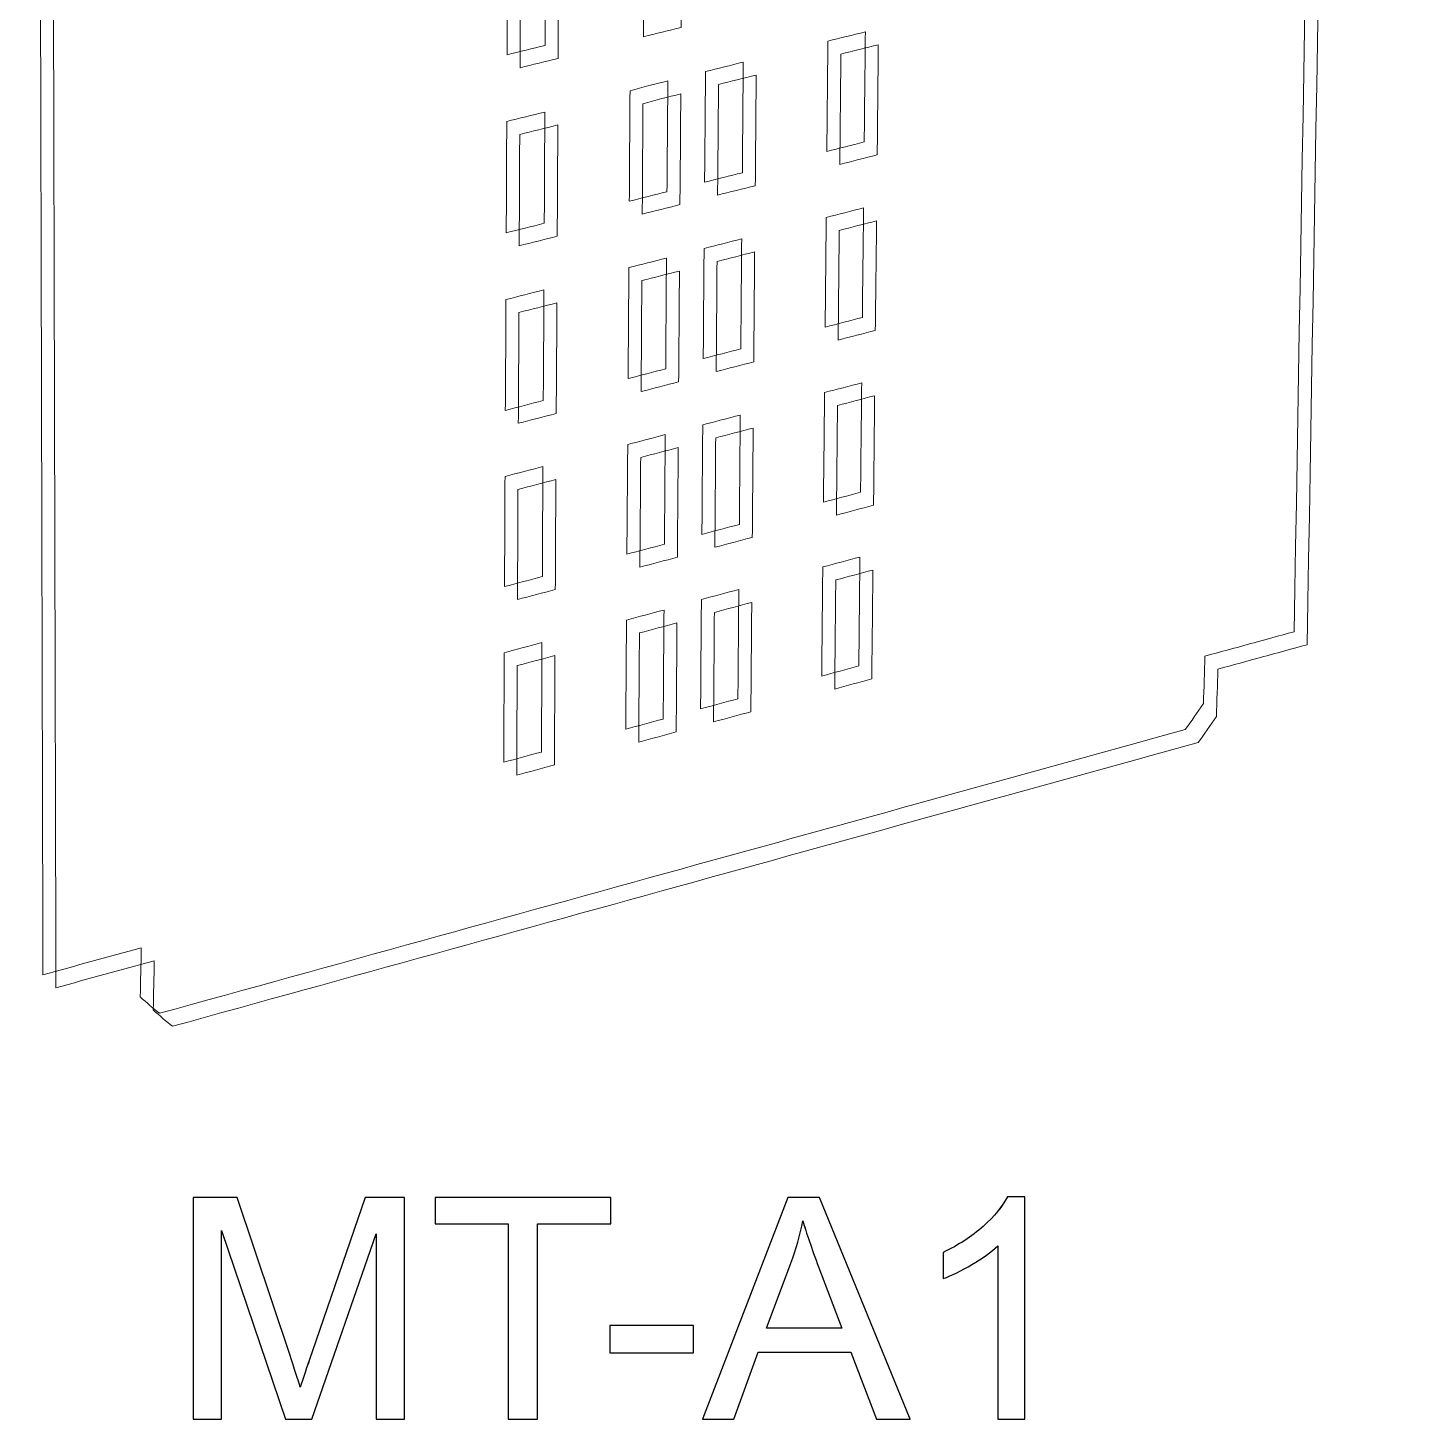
# Model space of a CAD drawing. Header units: centimetres. Extents: x -10.6 to 11.8, y -10.5 to 10.6.
# Drawn here: x -0.748 to 0.982, y -10.495 to -8.75 of the extents above; entities that cross this region are included whole.
import ezdxf

# ---------------------------------------------------------------- set-up
doc = ezdxf.new("R2010")
doc.units = ezdxf.units.CM
doc.header["$MEASUREMENT"] = 0
doc.layers.add('Livello 1', color=7, linetype='Continuous')

msp = doc.modelspace()

# ---------------------------------------------------------------- linework, layer by layer
at = {"layer": 'Livello 1', "color": 7, "lineweight": 9}
for points, knots in [([(0.83948, -9.50763), (0.85905, -8.36468), (0.87924, -7.18582), (0.89998, -5.9748), (0.89998, -5.9748), (0.92135, -4.72713), (0.9434, -3.43981), (0.96611, -2.11284), (0.96611, -2.11284), (0.87608, -2.11956), (0.78571, -2.12631), (0.695, -2.13308), (0.695, -2.13308), (0.60394, -2.13988), (0.5122, -2.14673), (0.42012, -2.15361), (0.42012, -2.15361), (0.41121, -2.97352), (0.40261, -3.77751), (0.39403, -4.56558), (0.39403, -4.56558), (0.3856, -5.33926), (0.3773, -6.10007), (0.36917, -6.84571), (0.36917, -6.84571), (0.27744, -6.8644), (0.18533, -6.8828), (0.09288, -6.90126), (0.09288, -6.90126), (-0.00021, -6.91985), (-0.09379, -6.9385), (-0.18779, -6.95764), (-0.18779, -6.95764), (-0.18465, -6.20091), (-0.18143, -5.42959), (-0.17818, -4.64521), (-0.17818, -4.64521), (-0.17487, -3.84547), (-0.17149, -3.02958), (-0.16805, -2.19757), (-0.16805, -2.19757), (-0.26357, -2.2047), (-0.35943, -2.21187), (-0.45597, -2.21908), (-0.45597, -2.21908), (-0.55285, -2.2263), (-0.65025, -2.23359), (-0.74799, -2.24091), (-0.74799, -2.24091), (-0.74467, -3.62596), (-0.74144, -4.96899), (-0.73815, -6.26838), (-0.73815, -6.26838), (-0.73497, -7.52807), (-0.73203, -8.752), (-0.72903, -9.93773), (-0.72903, -9.93773), (-0.68793, -9.92645), (-0.64683, -9.91514), (-0.60573, -9.90386), (-0.60573, -9.90386), (-0.60618, -9.92495), (-0.60663, -9.94526), (-0.60708, -9.96558), (-0.60708, -9.96558), (-0.59907, -9.97269), (-0.59091, -9.97976), (-0.58276, -9.98606), (-0.58276, -9.98606), (-0.36244, -9.92509), (-0.14463, -9.86479), (0.07082, -9.80517), (0.07082, -9.80517), (0.28362, -9.74629), (0.49453, -9.68792), (0.70278, -9.63027), (0.70278, -9.63027), (0.71043, -9.61996), (0.7181, -9.60887), (0.72576, -9.59778), (0.72576, -9.59778), (0.72637, -9.57818), (0.727, -9.5586), (0.72763, -9.53826), (0.72763, -9.53826), (0.7648, -9.52806), (0.80214, -9.51784), (0.83948, -9.50763)], [0, 0, 0, 0, 0.0454545, 0.0454545, 0.0454545, 0.0454545, 0.0909091, 0.0909091, 0.0909091, 0.0909091, 0.1363636, 0.1363636, 0.1363636, 0.1363636, 0.1818182, 0.1818182, 0.1818182, 0.1818182, 0.2272727, 0.2272727, 0.2272727, 0.2272727, 0.2727273, 0.2727273, 0.2727273, 0.2727273, 0.3181818, 0.3181818, 0.3181818, 0.3181818, 0.3636364, 0.3636364, 0.3636364, 0.3636364, 0.4090909, 0.4090909, 0.4090909, 0.4090909, 0.4545455, 0.4545455, 0.4545455, 0.4545455, 0.5, 0.5, 0.5, 0.5, 0.5454545, 0.5454545, 0.5454545, 0.5454545, 0.5909091, 0.5909091, 0.5909091, 0.5909091, 0.6363636, 0.6363636, 0.6363636, 0.6363636, 0.6818182, 0.6818182, 0.6818182, 0.6818182, 0.7272727, 0.7272727, 0.7272727, 0.7272727, 0.7727273, 0.7727273, 0.7727273, 0.7727273, 0.8181818, 0.8181818, 0.8181818, 0.8181818, 0.8636364, 0.8636364, 0.8636364, 0.8636364, 0.9090909, 0.9090909, 0.9090909, 0.9090909, 0.9545455, 0.9545455, 0.9545455, 0.9545455, 1, 1, 1, 1]), ([(0.85573, -9.52388), (0.87531, -8.38094), (0.8955, -7.20208), (0.91624, -5.99106), (0.91624, -5.99106), (0.93761, -4.74339), (0.95965, -3.45606), (0.98237, -2.1291), (0.98237, -2.1291), (0.89234, -2.13582), (0.80196, -2.14256), (0.71126, -2.14933), (0.71126, -2.14933), (0.6202, -2.15614), (0.52846, -2.16299), (0.43638, -2.16987), (0.43638, -2.16987), (0.42746, -2.98978), (0.41887, -3.79376), (0.41028, -4.58184), (0.41028, -4.58184), (0.40185, -5.35552), (0.39355, -6.11632), (0.38542, -6.86196), (0.38542, -6.86196), (0.2937, -6.88065), (0.20158, -6.89906), (0.10914, -6.91752), (0.10914, -6.91752), (0.01605, -6.93611), (-0.07754, -6.95475), (-0.17153, -6.97389), (-0.17153, -6.97389), (-0.16839, -6.21717), (-0.16518, -5.44584), (-0.16193, -4.66146), (-0.16193, -4.66146), (-0.15861, -3.86172), (-0.15524, -3.04584), (-0.1518, -2.21383), (-0.1518, -2.21383), (-0.24731, -2.22095), (-0.34318, -2.22812), (-0.43971, -2.23533), (-0.43971, -2.23533), (-0.5366, -2.24256), (-0.634, -2.24985), (-0.73174, -2.25716), (-0.73174, -2.25716), (-0.72842, -3.64221), (-0.72518, -4.98524), (-0.7219, -6.28463), (-0.7219, -6.28463), (-0.71871, -7.54433), (-0.71578, -8.76825), (-0.71277, -9.95399), (-0.71277, -9.95399), (-0.67167, -9.94271), (-0.63058, -9.9314), (-0.58948, -9.92012), (-0.58948, -9.92012), (-0.58992, -9.94121), (-0.59037, -9.96152), (-0.59082, -9.98184), (-0.59082, -9.98184), (-0.58282, -9.98895), (-0.57466, -9.99602), (-0.5665, -10.00231), (-0.5665, -10.00231), (-0.34619, -9.94134), (-0.12838, -9.88104), (0.08708, -9.82143), (0.08708, -9.82143), (0.29987, -9.76254), (0.51078, -9.70418), (0.71903, -9.64652), (0.71903, -9.64652), (0.72669, -9.63622), (0.73435, -9.62513), (0.74202, -9.61403), (0.74202, -9.61403), (0.74263, -9.59444), (0.74326, -9.57485), (0.74388, -9.55451), (0.74388, -9.55451), (0.78106, -9.54432), (0.8184, -9.53409), (0.85573, -9.52388)], [0, 0, 0, 0, 0.0454545, 0.0454545, 0.0454545, 0.0454545, 0.0909091, 0.0909091, 0.0909091, 0.0909091, 0.1363636, 0.1363636, 0.1363636, 0.1363636, 0.1818182, 0.1818182, 0.1818182, 0.1818182, 0.2272727, 0.2272727, 0.2272727, 0.2272727, 0.2727273, 0.2727273, 0.2727273, 0.2727273, 0.3181818, 0.3181818, 0.3181818, 0.3181818, 0.3636364, 0.3636364, 0.3636364, 0.3636364, 0.4090909, 0.4090909, 0.4090909, 0.4090909, 0.4545455, 0.4545455, 0.4545455, 0.4545455, 0.5, 0.5, 0.5, 0.5, 0.5454545, 0.5454545, 0.5454545, 0.5454545, 0.5909091, 0.5909091, 0.5909091, 0.5909091, 0.6363636, 0.6363636, 0.6363636, 0.6363636, 0.6818182, 0.6818182, 0.6818182, 0.6818182, 0.7272727, 0.7272727, 0.7272727, 0.7272727, 0.7727273, 0.7727273, 0.7727273, 0.7727273, 0.8181818, 0.8181818, 0.8181818, 0.8181818, 0.8636364, 0.8636364, 0.8636364, 0.8636364, 0.9090909, 0.9090909, 0.9090909, 0.9090909, 0.9545455, 0.9545455, 0.9545455, 0.9545455, 1, 1, 1, 1]), ([(0.02473, -8.62179), (0.04048, -8.61797), (0.05622, -8.61415), (0.07213, -8.6103), (0.07213, -8.6103), (0.0718, -8.65687), (0.07148, -8.70344), (0.07115, -8.75001), (0.07115, -8.75001), (0.05527, -8.75392), (0.03939, -8.75779), (0.02367, -8.76168), (0.02367, -8.76168), (0.02397, -8.71505), (0.02427, -8.66842), (0.02473, -8.62179)], [0, 0, 0, 0, 0.25, 0.25, 0.25, 0.25, 0.5, 0.5, 0.5, 0.5, 0.75, 0.75, 0.75, 0.75, 1, 1, 1, 1]), ([(-0.14661, -8.6438), (-0.1307, -8.63918), (-0.11479, -8.63534), (-0.09873, -8.63145), (-0.09873, -8.63145), (-0.09897, -8.67897), (-0.09921, -8.72572), (-0.09944, -8.77247), (-0.09944, -8.77247), (-0.11549, -8.77641), (-0.13136, -8.78031), (-0.14724, -8.78423), (-0.14724, -8.78423), (-0.14703, -8.73742), (-0.14682, -8.69061), (-0.14661, -8.6438)], [0, 0, 0, 0, 0.25, 0.25, 0.25, 0.25, 0.5, 0.5, 0.5, 0.5, 0.75, 0.75, 0.75, 0.75, 1, 1, 1, 1]), ([(-0.13035, -8.66006), (-0.11445, -8.65544), (-0.09854, -8.65159), (-0.08247, -8.64771), (-0.08247, -8.64771), (-0.08271, -8.69522), (-0.08295, -8.74197), (-0.08319, -8.78872), (-0.08319, -8.78872), (-0.09923, -8.79267), (-0.11511, -8.79657), (-0.13099, -8.80048), (-0.13099, -8.80048), (-0.13078, -8.75367), (-0.13056, -8.70687), (-0.13035, -8.66006)], [0, 0, 0, 0, 0.25, 0.25, 0.25, 0.25, 0.5, 0.5, 0.5, 0.5, 0.75, 0.75, 0.75, 0.75, 1, 1, 1, 1]), ([(0.25497, -8.76714), (0.27051, -8.76328), (0.28622, -8.75939), (0.30192, -8.75549), (0.30192, -8.75549), (0.30145, -8.80101), (0.30099, -8.84729), (0.30053, -8.89357), (0.30053, -8.89357), (0.28485, -8.89752), (0.26917, -8.90147), (0.25365, -8.90538), (0.25365, -8.90538), (0.25409, -8.85905), (0.25453, -8.81271), (0.25497, -8.76714)], [0, 0, 0, 0, 0.25, 0.25, 0.25, 0.25, 0.5, 0.5, 0.5, 0.5, 0.75, 0.75, 0.75, 0.75, 1, 1, 1, 1]), ([(0.27123, -8.7834), (0.28677, -8.77953), (0.30248, -8.77564), (0.31818, -8.77175), (0.31818, -8.77175), (0.31771, -8.81727), (0.31725, -8.86355), (0.31678, -8.90983), (0.31678, -8.90983), (0.3011, -8.91377), (0.28543, -8.91772), (0.26991, -8.92164), (0.26991, -8.92164), (0.27034, -8.87531), (0.27079, -8.82897), (0.27123, -8.7834)], [0, 0, 0, 0, 0.25, 0.25, 0.25, 0.25, 0.5, 0.5, 0.5, 0.5, 0.75, 0.75, 0.75, 0.75, 1, 1, 1, 1]), ([(0.10158, -8.80524), (0.11728, -8.80135), (0.13298, -8.79742), (0.14885, -8.7935), (0.14885, -8.7935), (0.14847, -8.83996), (0.14809, -8.88566), (0.14771, -8.93212), (0.14771, -8.93212), (0.13188, -8.93609), (0.11604, -8.94008), (0.10036, -8.94402), (0.10036, -8.94402), (0.10088, -8.89827), (0.10122, -8.85176), (0.10158, -8.80524)], [0, 0, 0, 0, 0.25, 0.25, 0.25, 0.25, 0.5, 0.5, 0.5, 0.5, 0.75, 0.75, 0.75, 0.75, 1, 1, 1, 1]), ([(0.00688, -8.82949), (0.02258, -8.82482), (0.03845, -8.82091), (0.05431, -8.81697), (0.05431, -8.81697), (0.05398, -8.86354), (0.05366, -8.91011), (0.05317, -8.95592), (0.05317, -8.95592), (0.03734, -8.95991), (0.02166, -8.96388), (0.00599, -8.96784), (0.00599, -8.96784), (0.00628, -8.92198), (0.00658, -8.87535), (0.00688, -8.82949)], [0, 0, 0, 0, 0.25, 0.25, 0.25, 0.25, 0.5, 0.5, 0.5, 0.5, 0.75, 0.75, 0.75, 0.75, 1, 1, 1, 1]), ([(0.11784, -8.82149), (0.13354, -8.81761), (0.14924, -8.81368), (0.16511, -8.80976), (0.16511, -8.80976), (0.16472, -8.85622), (0.16435, -8.90191), (0.16397, -8.94837), (0.16397, -8.94837), (0.14813, -8.95235), (0.1323, -8.95633), (0.11662, -8.96028), (0.11662, -8.96028), (0.11713, -8.91452), (0.11748, -8.86801), (0.11784, -8.82149)], [0, 0, 0, 0, 0.25, 0.25, 0.25, 0.25, 0.5, 0.5, 0.5, 0.5, 0.75, 0.75, 0.75, 0.75, 1, 1, 1, 1]), ([(0.02313, -8.84575), (0.03884, -8.84107), (0.0547, -8.83717), (0.07056, -8.83322), (0.07056, -8.83322), (0.07024, -8.87979), (0.06991, -8.92636), (0.06943, -8.97217), (0.06943, -8.97217), (0.0536, -8.97617), (0.03792, -8.98013), (0.02224, -8.9841), (0.02224, -8.9841), (0.02254, -8.93824), (0.02284, -8.89161), (0.02313, -8.84575)], [0, 0, 0, 0, 0.25, 0.25, 0.25, 0.25, 0.5, 0.5, 0.5, 0.5, 0.75, 0.75, 0.75, 0.75, 1, 1, 1, 1]), ([(-0.14762, -8.86786), (-0.13176, -8.86392), (-0.1159, -8.85998), (-0.09988, -8.856), (-0.09988, -8.856), (-0.10011, -8.90199), (-0.10035, -8.94874), (-0.10059, -8.9955), (-0.10059, -8.9955), (-0.11659, -8.99952), (-0.13242, -9.00352), (-0.14826, -9.00751), (-0.14826, -9.00751), (-0.14805, -8.96071), (-0.14783, -8.91467), (-0.14762, -8.86786)], [0, 0, 0, 0, 0.25, 0.25, 0.25, 0.25, 0.5, 0.5, 0.5, 0.5, 0.75, 0.75, 0.75, 0.75, 1, 1, 1, 1]), ([(-0.13136, -8.88412), (-0.1155, -8.88018), (-0.09964, -8.87623), (-0.08362, -8.87226), (-0.08362, -8.87226), (-0.08385, -8.91824), (-0.08409, -8.96499), (-0.08433, -9.01175), (-0.08433, -9.01175), (-0.10033, -9.01577), (-0.11616, -9.01978), (-0.132, -9.02377), (-0.132, -9.02377), (-0.13179, -8.97696), (-0.13157, -8.93093), (-0.13136, -8.88412)], [0, 0, 0, 0, 0.25, 0.25, 0.25, 0.25, 0.5, 0.5, 0.5, 0.5, 0.75, 0.75, 0.75, 0.75, 1, 1, 1, 1]), ([(0.25287, -8.98817), (0.26837, -8.98422), (0.28403, -8.98024), (0.29969, -8.97626), (0.29969, -8.97626), (0.29923, -9.02178), (0.29861, -9.06806), (0.29815, -9.11358), (0.29815, -9.11358), (0.28267, -9.11762), (0.26703, -9.12165), (0.25156, -9.12566), (0.25156, -9.12566), (0.25199, -9.08008), (0.25243, -9.03375), (0.25287, -8.98817)], [0, 0, 0, 0, 0.25, 0.25, 0.25, 0.25, 0.5, 0.5, 0.5, 0.5, 0.75, 0.75, 0.75, 0.75, 1, 1, 1, 1]), ([(0.26912, -9.00443), (0.28463, -9.00048), (0.30029, -8.9965), (0.31595, -8.99252), (0.31595, -8.99252), (0.31549, -9.03804), (0.31487, -9.08432), (0.3144, -9.12984), (0.3144, -9.12984), (0.29893, -9.13388), (0.28329, -9.13791), (0.26781, -9.14192), (0.26781, -9.14192), (0.26825, -9.09634), (0.26869, -9.05001), (0.26912, -9.00443)], [0, 0, 0, 0, 0.25, 0.25, 0.25, 0.25, 0.5, 0.5, 0.5, 0.5, 0.75, 0.75, 0.75, 0.75, 1, 1, 1, 1]), ([(0.09973, -9.02714), (0.11539, -9.02316), (0.13122, -9.01914), (0.14688, -9.01513), (0.14688, -9.01513), (0.1465, -9.06083), (0.14612, -9.10729), (0.14575, -9.15298), (0.14575, -9.15298), (0.13011, -9.15705), (0.11431, -9.16112), (0.09869, -9.16515), (0.09869, -9.16515), (0.09903, -9.1194), (0.09938, -9.07365), (0.09973, -9.02714)], [0, 0, 0, 0, 0.25, 0.25, 0.25, 0.25, 0.5, 0.5, 0.5, 0.5, 0.75, 0.75, 0.75, 0.75, 1, 1, 1, 1]), ([(0.11599, -9.04339), (0.13165, -9.03941), (0.14747, -9.0354), (0.16313, -9.03139), (0.16313, -9.03139), (0.16276, -9.07708), (0.16238, -9.12354), (0.162, -9.16924), (0.162, -9.16924), (0.14637, -9.1733), (0.13057, -9.17738), (0.11494, -9.18141), (0.11494, -9.18141), (0.11529, -9.13566), (0.11564, -9.0899), (0.11599, -9.04339)], [0, 0, 0, 0, 0.25, 0.25, 0.25, 0.25, 0.5, 0.5, 0.5, 0.5, 0.75, 0.75, 0.75, 0.75, 1, 1, 1, 1]), ([(0.00545, -9.05115), (0.02111, -9.04715), (0.03677, -9.04316), (0.05259, -9.03913), (0.05259, -9.03913), (0.05227, -9.0857), (0.05194, -9.13151), (0.05162, -9.17808), (0.05162, -9.17808), (0.03583, -9.18216), (0.02019, -9.18621), (0.00455, -9.19027), (0.00455, -9.19027), (0.00485, -9.14364), (0.00516, -9.09778), (0.00545, -9.05115)], [0, 0, 0, 0, 0.25, 0.25, 0.25, 0.25, 0.5, 0.5, 0.5, 0.5, 0.75, 0.75, 0.75, 0.75, 1, 1, 1, 1]), ([(0.02171, -9.06741), (0.03737, -9.06341), (0.05302, -9.05941), (0.06885, -9.05538), (0.06885, -9.05538), (0.06852, -9.10195), (0.0682, -9.14776), (0.06788, -9.19433), (0.06788, -9.19433), (0.05208, -9.19842), (0.03645, -9.20246), (0.02081, -9.20652), (0.02081, -9.20652), (0.02111, -9.1599), (0.02141, -9.11404), (0.02171, -9.06741)], [0, 0, 0, 0, 0.25, 0.25, 0.25, 0.25, 0.5, 0.5, 0.5, 0.5, 0.75, 0.75, 0.75, 0.75, 1, 1, 1, 1]), ([(-0.14863, -9.09115), (-0.13282, -9.08712), (-0.11699, -9.08309), (-0.10101, -9.07903), (-0.10101, -9.07903), (-0.10125, -9.12502), (-0.10149, -9.17177), (-0.10188, -9.21775), (-0.10188, -9.21775), (-0.11768, -9.22187), (-0.13347, -9.22595), (-0.14942, -9.23004), (-0.14942, -9.23004), (-0.14905, -9.184), (-0.14884, -9.13719), (-0.14863, -9.09115)], [0, 0, 0, 0, 0.25, 0.25, 0.25, 0.25, 0.5, 0.5, 0.5, 0.5, 0.75, 0.75, 0.75, 0.75, 1, 1, 1, 1]), ([(-0.13238, -9.10741), (-0.11656, -9.10338), (-0.10074, -9.09935), (-0.08476, -9.09529), (-0.08476, -9.09529), (-0.085, -9.14127), (-0.08524, -9.18802), (-0.08563, -9.23401), (-0.08563, -9.23401), (-0.10142, -9.23812), (-0.11721, -9.24221), (-0.13317, -9.2463), (-0.13317, -9.2463), (-0.1328, -9.20026), (-0.13259, -9.15345), (-0.13238, -9.10741)], [0, 0, 0, 0, 0.25, 0.25, 0.25, 0.25, 0.5, 0.5, 0.5, 0.5, 0.75, 0.75, 0.75, 0.75, 1, 1, 1, 1]), ([(0.25077, -9.20769), (0.26623, -9.20365), (0.28169, -9.19959), (0.29731, -9.19552), (0.29731, -9.19552), (0.29685, -9.24104), (0.29639, -9.28732), (0.29593, -9.33284), (0.29593, -9.33284), (0.28034, -9.33696), (0.26475, -9.34108), (0.24931, -9.34517), (0.24931, -9.34517), (0.2499, -9.2996), (0.25033, -9.25402), (0.25077, -9.20769)], [0, 0, 0, 0, 0.25, 0.25, 0.25, 0.25, 0.5, 0.5, 0.5, 0.5, 0.75, 0.75, 0.75, 0.75, 1, 1, 1, 1]), ([(0.26703, -9.22395), (0.28249, -9.21991), (0.29795, -9.21584), (0.31357, -9.21178), (0.31357, -9.21178), (0.31311, -9.2573), (0.31264, -9.30358), (0.31218, -9.3491), (0.31218, -9.3491), (0.2966, -9.35321), (0.281, -9.35734), (0.26556, -9.36143), (0.26556, -9.36143), (0.26615, -9.31586), (0.26659, -9.27028), (0.26703, -9.22395)], [0, 0, 0, 0, 0.25, 0.25, 0.25, 0.25, 0.5, 0.5, 0.5, 0.5, 0.75, 0.75, 0.75, 0.75, 1, 1, 1, 1]), ([(0.09806, -9.24827), (0.11367, -9.2442), (0.12945, -9.2401), (0.14507, -9.236), (0.14507, -9.236), (0.14469, -9.2817), (0.14431, -9.32739), (0.14394, -9.37309), (0.14394, -9.37309), (0.12819, -9.37725), (0.1126, -9.3814), (0.09701, -9.38552), (0.09701, -9.38552), (0.09735, -9.33977), (0.0977, -9.29402), (0.09806, -9.24827)], [0, 0, 0, 0, 0.25, 0.25, 0.25, 0.25, 0.5, 0.5, 0.5, 0.5, 0.75, 0.75, 0.75, 0.75, 1, 1, 1, 1]), ([(0.00403, -9.27281), (0.01964, -9.26873), (0.03526, -9.26464), (0.05104, -9.26053), (0.05104, -9.26053), (0.05072, -9.30633), (0.05039, -9.35214), (0.05007, -9.39794), (0.05007, -9.39794), (0.03432, -9.40212), (0.01873, -9.40626), (0.00298, -9.4104), (0.00298, -9.4104), (0.00327, -9.36454), (0.00373, -9.31868), (0.00403, -9.27281)], [0, 0, 0, 0, 0.25, 0.25, 0.25, 0.25, 0.5, 0.5, 0.5, 0.5, 0.75, 0.75, 0.75, 0.75, 1, 1, 1, 1]), ([(0.11431, -9.26453), (0.12993, -9.26046), (0.14571, -9.25636), (0.16132, -9.25225), (0.16132, -9.25225), (0.16095, -9.29795), (0.16057, -9.34365), (0.16019, -9.38934), (0.16019, -9.38934), (0.14445, -9.3935), (0.12886, -9.39766), (0.11326, -9.40178), (0.11326, -9.40178), (0.11361, -9.35603), (0.11396, -9.31028), (0.11431, -9.26453)], [0, 0, 0, 0, 0.25, 0.25, 0.25, 0.25, 0.5, 0.5, 0.5, 0.5, 0.75, 0.75, 0.75, 0.75, 1, 1, 1, 1]), ([(0.02028, -9.28907), (0.0359, -9.28498), (0.05152, -9.2809), (0.06729, -9.27678), (0.06729, -9.27678), (0.06698, -9.32259), (0.06665, -9.3684), (0.06632, -9.4142), (0.06632, -9.4142), (0.05058, -9.41837), (0.03499, -9.42251), (0.01923, -9.42666), (0.01923, -9.42666), (0.01953, -9.3808), (0.01999, -9.33494), (0.02028, -9.28907)], [0, 0, 0, 0, 0.25, 0.25, 0.25, 0.25, 0.5, 0.5, 0.5, 0.5, 0.75, 0.75, 0.75, 0.75, 1, 1, 1, 1]), ([(-0.1498, -9.31291), (-0.13387, -9.30879), (-0.11808, -9.30467), (-0.10231, -9.30052), (-0.10231, -9.30052), (-0.10255, -9.3465), (-0.10278, -9.39249), (-0.10302, -9.43848), (-0.10302, -9.43848), (-0.11892, -9.44268), (-0.13468, -9.44686), (-0.15043, -9.45103), (-0.15043, -9.45103), (-0.15022, -9.40499), (-0.15001, -9.35895), (-0.1498, -9.31291)], [0, 0, 0, 0, 0.25, 0.25, 0.25, 0.25, 0.5, 0.5, 0.5, 0.5, 0.75, 0.75, 0.75, 0.75, 1, 1, 1, 1]), ([(-0.13354, -9.32916), (-0.11761, -9.32505), (-0.10183, -9.32093), (-0.08605, -9.31678), (-0.08605, -9.31678), (-0.08629, -9.36276), (-0.08652, -9.40874), (-0.08676, -9.45473), (-0.08676, -9.45473), (-0.10267, -9.45894), (-0.11842, -9.46311), (-0.13417, -9.46729), (-0.13417, -9.46729), (-0.13396, -9.42125), (-0.13375, -9.3752), (-0.13354, -9.32916)], [0, 0, 0, 0, 0.25, 0.25, 0.25, 0.25, 0.5, 0.5, 0.5, 0.5, 0.75, 0.75, 0.75, 0.75, 1, 1, 1, 1]), ([(0.24853, -9.42644), (0.26395, -9.42233), (0.27953, -9.41817), (0.2951, -9.41402), (0.2951, -9.41402), (0.29464, -9.45954), (0.29418, -9.50505), (0.29373, -9.55057), (0.29373, -9.55057), (0.27818, -9.55478), (0.26263, -9.559), (0.24724, -9.56317), (0.24724, -9.56317), (0.24766, -9.51759), (0.2481, -9.47202), (0.24853, -9.42644)], [0, 0, 0, 0, 0.25, 0.25, 0.25, 0.25, 0.5, 0.5, 0.5, 0.5, 0.75, 0.75, 0.75, 0.75, 1, 1, 1, 1]), ([(0.26479, -9.4427), (0.28021, -9.43858), (0.29578, -9.43442), (0.31136, -9.43028), (0.31136, -9.43028), (0.3109, -9.4758), (0.31044, -9.52131), (0.30998, -9.56683), (0.30998, -9.56683), (0.29443, -9.57104), (0.27888, -9.57525), (0.26349, -9.57943), (0.26349, -9.57943), (0.26392, -9.53385), (0.26435, -9.48828), (0.26479, -9.4427)], [0, 0, 0, 0, 0.25, 0.25, 0.25, 0.25, 0.5, 0.5, 0.5, 0.5, 0.75, 0.75, 0.75, 0.75, 1, 1, 1, 1]), ([(0.09638, -9.46712), (0.11196, -9.46296), (0.12753, -9.45877), (0.14327, -9.45458), (0.14327, -9.45458), (0.1429, -9.50028), (0.14252, -9.54598), (0.14215, -9.59167), (0.14215, -9.59167), (0.12644, -9.59591), (0.11073, -9.60016), (0.09534, -9.60437), (0.09534, -9.60437), (0.09569, -9.55862), (0.09604, -9.51287), (0.09638, -9.46712)], [0, 0, 0, 0, 0.25, 0.25, 0.25, 0.25, 0.5, 0.5, 0.5, 0.5, 0.75, 0.75, 0.75, 0.75, 1, 1, 1, 1]), ([(0.11264, -9.48337), (0.12821, -9.47922), (0.14379, -9.47503), (0.15953, -9.47084), (0.15953, -9.47084), (0.15915, -9.51653), (0.15878, -9.56223), (0.15841, -9.60793), (0.15841, -9.60793), (0.1427, -9.61217), (0.12699, -9.61642), (0.1116, -9.62063), (0.1116, -9.62063), (0.11195, -9.57488), (0.11229, -9.52912), (0.11264, -9.48337)], [0, 0, 0, 0, 0.25, 0.25, 0.25, 0.25, 0.5, 0.5, 0.5, 0.5, 0.75, 0.75, 0.75, 0.75, 1, 1, 1, 1]), ([(0.00245, -9.49295), (0.01803, -9.48877), (0.03376, -9.4846), (0.0495, -9.48039), (0.0495, -9.48039), (0.04917, -9.52544), (0.04885, -9.57125), (0.04853, -9.61705), (0.04853, -9.61705), (0.03267, -9.62131), (0.01712, -9.62554), (0.00157, -9.62977), (0.00157, -9.62977), (0.00186, -9.58391), (0.00215, -9.53805), (0.00245, -9.49295)], [0, 0, 0, 0, 0.25, 0.25, 0.25, 0.25, 0.5, 0.5, 0.5, 0.5, 0.75, 0.75, 0.75, 0.75, 1, 1, 1, 1]), ([(0.01871, -9.5092), (0.03428, -9.50503), (0.05001, -9.50086), (0.06575, -9.49665), (0.06575, -9.49665), (0.06543, -9.54169), (0.06511, -9.5875), (0.06479, -9.6333), (0.06479, -9.6333), (0.04892, -9.63757), (0.03337, -9.64179), (0.01782, -9.64602), (0.01782, -9.64602), (0.01811, -9.60016), (0.01841, -9.5543), (0.01871, -9.5092)], [0, 0, 0, 0, 0.25, 0.25, 0.25, 0.25, 0.5, 0.5, 0.5, 0.5, 0.75, 0.75, 0.75, 0.75, 1, 1, 1, 1]), ([(-0.1508, -9.5339), (-0.13507, -9.52969), (-0.11934, -9.52549), (-0.10344, -9.52125), (-0.10344, -9.52125), (-0.10368, -9.56646), (-0.10391, -9.61245), (-0.10415, -9.65843), (-0.10415, -9.65843), (-0.12001, -9.66273), (-0.13572, -9.66699), (-0.15143, -9.67125), (-0.15143, -9.67125), (-0.15122, -9.62521), (-0.15101, -9.57917), (-0.1508, -9.5339)], [0, 0, 0, 0, 0.25, 0.25, 0.25, 0.25, 0.5, 0.5, 0.5, 0.5, 0.75, 0.75, 0.75, 0.75, 1, 1, 1, 1]), ([(-0.13455, -9.55016), (-0.11881, -9.54595), (-0.10308, -9.54174), (-0.08718, -9.5375), (-0.08718, -9.5375), (-0.08742, -9.58272), (-0.08765, -9.6287), (-0.08789, -9.67469), (-0.08789, -9.67469), (-0.10375, -9.67898), (-0.11946, -9.68325), (-0.13517, -9.68751), (-0.13517, -9.68751), (-0.13496, -9.64147), (-0.13475, -9.59542), (-0.13455, -9.55016)], [0, 0, 0, 0, 0.25, 0.25, 0.25, 0.25, 0.5, 0.5, 0.5, 0.5, 0.75, 0.75, 0.75, 0.75, 1, 1, 1, 1])]:
    msp.add_open_spline(points, degree=3, knots=knots, dxfattribs=at)
at = {"layer": 'Livello 1', "color": 250, "lineweight": 9}
for points, knots in [([(-0.5408, -10.4949), (-0.5408, -10.4949), (-0.5408, -10.21711), (-0.5408, -10.21711), (-0.5408, -10.21711), (-0.5408, -10.21711), (-0.48544, -10.21711), (-0.48544, -10.21711), (-0.48544, -10.21711), (-0.48544, -10.21711), (-0.41972, -10.4138), (-0.41972, -10.4138), (-0.41972, -10.4138), (-0.41364, -10.4321), (-0.40918, -10.44581), (-0.40647, -10.45493), (-0.40647, -10.45493), (-0.4033, -10.44484), (-0.39838, -10.42996), (-0.39165, -10.41037), (-0.39165, -10.41037), (-0.39165, -10.41037), (-0.32517, -10.21711), (-0.32517, -10.21711), (-0.32517, -10.21711), (-0.32517, -10.21711), (-0.27569, -10.21711), (-0.27569, -10.21711), (-0.27569, -10.21711), (-0.27569, -10.21711), (-0.27569, -10.4949), (-0.27569, -10.4949), (-0.27569, -10.4949), (-0.27569, -10.4949), (-0.31113, -10.4949), (-0.31113, -10.4949), (-0.31113, -10.4949), (-0.31113, -10.4949), (-0.31113, -10.26239), (-0.31113, -10.26239), (-0.31113, -10.26239), (-0.31113, -10.26239), (-0.39185, -10.4949), (-0.39185, -10.4949), (-0.39185, -10.4949), (-0.39185, -10.4949), (-0.42503, -10.4949), (-0.42503, -10.4949), (-0.42503, -10.4949), (-0.42503, -10.4949), (-0.50536, -10.25844), (-0.50536, -10.25844), (-0.50536, -10.25844), (-0.50536, -10.25844), (-0.50536, -10.4949), (-0.50536, -10.4949), (-0.50536, -10.4949), (-0.50536, -10.4949), (-0.5408, -10.4949), (-0.5408, -10.4949)], [0, 0, 0, 0, 0.0666667, 0.0666667, 0.0666667, 0.0666667, 0.1333333, 0.1333333, 0.1333333, 0.1333333, 0.2, 0.2, 0.2, 0.2, 0.2666667, 0.2666667, 0.2666667, 0.2666667, 0.3333333, 0.3333333, 0.3333333, 0.3333333, 0.4, 0.4, 0.4, 0.4, 0.4666667, 0.4666667, 0.4666667, 0.4666667, 0.5333333, 0.5333333, 0.5333333, 0.5333333, 0.6, 0.6, 0.6, 0.6, 0.6666667, 0.6666667, 0.6666667, 0.6666667, 0.7333333, 0.7333333, 0.7333333, 0.7333333, 0.8, 0.8, 0.8, 0.8, 0.8666667, 0.8666667, 0.8666667, 0.8666667, 0.9333333, 0.9333333, 0.9333333, 0.9333333, 1, 1, 1, 1]), ([(-0.54079, -10.4949), (-0.54079, -10.4949), (-0.54079, -10.21711), (-0.54079, -10.21711), (-0.54079, -10.21711), (-0.54079, -10.21711), (-0.48543, -10.21711), (-0.48543, -10.21711), (-0.48543, -10.21711), (-0.48543, -10.21711), (-0.41971, -10.4138), (-0.41971, -10.4138), (-0.41971, -10.4138), (-0.41363, -10.4321), (-0.40917, -10.44581), (-0.40646, -10.45493), (-0.40646, -10.45493), (-0.40329, -10.44484), (-0.39837, -10.42996), (-0.39164, -10.41037), (-0.39164, -10.41037), (-0.39164, -10.41037), (-0.32516, -10.21711), (-0.32516, -10.21711), (-0.32516, -10.21711), (-0.32516, -10.21711), (-0.27568, -10.21711), (-0.27568, -10.21711), (-0.27568, -10.21711), (-0.27568, -10.21711), (-0.27568, -10.4949), (-0.27568, -10.4949), (-0.27568, -10.4949), (-0.27568, -10.4949), (-0.31112, -10.4949), (-0.31112, -10.4949), (-0.31112, -10.4949), (-0.31112, -10.4949), (-0.31112, -10.26239), (-0.31112, -10.26239), (-0.31112, -10.26239), (-0.31112, -10.26239), (-0.39184, -10.4949), (-0.39184, -10.4949), (-0.39184, -10.4949), (-0.39184, -10.4949), (-0.42502, -10.4949), (-0.42502, -10.4949), (-0.42502, -10.4949), (-0.42502, -10.4949), (-0.50535, -10.25844), (-0.50535, -10.25844), (-0.50535, -10.25844), (-0.50535, -10.25844), (-0.50535, -10.4949), (-0.50535, -10.4949), (-0.50535, -10.4949), (-0.50535, -10.4949), (-0.54079, -10.4949), (-0.54079, -10.4949)], [0, 0, 0, 0, 0.0666667, 0.0666667, 0.0666667, 0.0666667, 0.1333333, 0.1333333, 0.1333333, 0.1333333, 0.2, 0.2, 0.2, 0.2, 0.2666667, 0.2666667, 0.2666667, 0.2666667, 0.3333333, 0.3333333, 0.3333333, 0.3333333, 0.4, 0.4, 0.4, 0.4, 0.4666667, 0.4666667, 0.4666667, 0.4666667, 0.5333333, 0.5333333, 0.5333333, 0.5333333, 0.6, 0.6, 0.6, 0.6, 0.6666667, 0.6666667, 0.6666667, 0.6666667, 0.7333333, 0.7333333, 0.7333333, 0.7333333, 0.8, 0.8, 0.8, 0.8, 0.8666667, 0.8666667, 0.8666667, 0.8666667, 0.9333333, 0.9333333, 0.9333333, 0.9333333, 1, 1, 1, 1]), ([(-0.14569, -10.4949), (-0.14569, -10.4949), (-0.14569, -10.2499), (-0.14569, -10.2499), (-0.14569, -10.2499), (-0.14569, -10.2499), (-0.23721, -10.2499), (-0.23721, -10.2499), (-0.23721, -10.2499), (-0.23721, -10.2499), (-0.23721, -10.21711), (-0.23721, -10.21711), (-0.23721, -10.21711), (-0.23721, -10.21711), (-0.01705, -10.21711), (-0.01705, -10.21711), (-0.01705, -10.21711), (-0.01705, -10.21711), (-0.01705, -10.2499), (-0.01705, -10.2499), (-0.01705, -10.2499), (-0.01705, -10.2499), (-0.10896, -10.2499), (-0.10896, -10.2499), (-0.10896, -10.2499), (-0.10896, -10.2499), (-0.10896, -10.4949), (-0.10896, -10.4949), (-0.10896, -10.4949), (-0.10896, -10.4949), (-0.14569, -10.4949), (-0.14569, -10.4949)], [0, 0, 0, 0, 0.125, 0.125, 0.125, 0.125, 0.25, 0.25, 0.25, 0.25, 0.375, 0.375, 0.375, 0.375, 0.5, 0.5, 0.5, 0.5, 0.625, 0.625, 0.625, 0.625, 0.75, 0.75, 0.75, 0.75, 0.875, 0.875, 0.875, 0.875, 1, 1, 1, 1]), ([(-0.14568, -10.4949), (-0.14568, -10.4949), (-0.14568, -10.2499), (-0.14568, -10.2499), (-0.14568, -10.2499), (-0.14568, -10.2499), (-0.2372, -10.2499), (-0.2372, -10.2499), (-0.2372, -10.2499), (-0.2372, -10.2499), (-0.2372, -10.21711), (-0.2372, -10.21711), (-0.2372, -10.21711), (-0.2372, -10.21711), (-0.01704, -10.21711), (-0.01704, -10.21711), (-0.01704, -10.21711), (-0.01704, -10.21711), (-0.01704, -10.2499), (-0.01704, -10.2499), (-0.01704, -10.2499), (-0.01704, -10.2499), (-0.10895, -10.2499), (-0.10895, -10.2499), (-0.10895, -10.2499), (-0.10895, -10.2499), (-0.10895, -10.4949), (-0.10895, -10.4949), (-0.10895, -10.4949), (-0.10895, -10.4949), (-0.14568, -10.4949), (-0.14568, -10.4949)], [0, 0, 0, 0, 0.125, 0.125, 0.125, 0.125, 0.25, 0.25, 0.25, 0.25, 0.375, 0.375, 0.375, 0.375, 0.5, 0.5, 0.5, 0.5, 0.625, 0.625, 0.625, 0.625, 0.75, 0.75, 0.75, 0.75, 0.875, 0.875, 0.875, 0.875, 1, 1, 1, 1]), ([(0.09794, -10.4949), (0.09794, -10.4949), (0.20465, -10.21711), (0.20465, -10.21711), (0.20465, -10.21711), (0.20465, -10.21711), (0.24424, -10.21711), (0.24424, -10.21711), (0.24424, -10.21711), (0.24424, -10.21711), (0.35794, -10.4949), (0.35794, -10.4949), (0.35794, -10.4949), (0.35794, -10.4949), (0.31603, -10.4949), (0.31603, -10.4949), (0.31603, -10.4949), (0.31603, -10.4949), (0.28362, -10.41076), (0.28362, -10.41076), (0.28362, -10.41076), (0.28362, -10.41076), (0.16747, -10.41076), (0.16747, -10.41076), (0.16747, -10.41076), (0.16747, -10.41076), (0.137, -10.4949), (0.137, -10.4949), (0.137, -10.4949), (0.137, -10.4949), (0.09794, -10.4949), (0.09794, -10.4949)], [0, 0, 0, 0, 0.125, 0.125, 0.125, 0.125, 0.25, 0.25, 0.25, 0.25, 0.375, 0.375, 0.375, 0.375, 0.5, 0.5, 0.5, 0.5, 0.625, 0.625, 0.625, 0.625, 0.75, 0.75, 0.75, 0.75, 0.875, 0.875, 0.875, 0.875, 1, 1, 1, 1]), ([(0.09795, -10.4949), (0.09795, -10.4949), (0.20466, -10.21711), (0.20466, -10.21711), (0.20466, -10.21711), (0.20466, -10.21711), (0.24425, -10.21711), (0.24425, -10.21711), (0.24425, -10.21711), (0.24425, -10.21711), (0.35795, -10.4949), (0.35795, -10.4949), (0.35795, -10.4949), (0.35795, -10.4949), (0.31604, -10.4949), (0.31604, -10.4949), (0.31604, -10.4949), (0.31604, -10.4949), (0.28363, -10.41076), (0.28363, -10.41076), (0.28363, -10.41076), (0.28363, -10.41076), (0.16748, -10.41076), (0.16748, -10.41076), (0.16748, -10.41076), (0.16748, -10.41076), (0.13701, -10.4949), (0.13701, -10.4949), (0.13701, -10.4949), (0.13701, -10.4949), (0.09795, -10.4949), (0.09795, -10.4949)], [0, 0, 0, 0, 0.125, 0.125, 0.125, 0.125, 0.25, 0.25, 0.25, 0.25, 0.375, 0.375, 0.375, 0.375, 0.5, 0.5, 0.5, 0.5, 0.625, 0.625, 0.625, 0.625, 0.75, 0.75, 0.75, 0.75, 0.875, 0.875, 0.875, 0.875, 1, 1, 1, 1]), ([(0.50191, -10.4949), (0.50191, -10.4949), (0.46783, -10.4949), (0.46783, -10.4949), (0.46783, -10.4949), (0.46783, -10.4949), (0.46783, -10.27759), (0.46783, -10.27759), (0.46783, -10.27759), (0.45961, -10.28541), (0.44888, -10.29324), (0.43555, -10.30106), (0.43555, -10.30106), (0.42217, -10.30889), (0.4102, -10.31478), (0.39959, -10.31866), (0.39959, -10.31866), (0.39959, -10.31866), (0.39959, -10.28574), (0.39959, -10.28574), (0.39959, -10.28574), (0.41867, -10.27675), (0.43536, -10.26588), (0.44965, -10.25314), (0.44965, -10.25314), (0.46388, -10.24033), (0.47404, -10.22798), (0.47999, -10.21595), (0.47999, -10.21595), (0.47999, -10.21595), (0.50191, -10.21595), (0.50191, -10.21595), (0.50191, -10.21595), (0.50191, -10.21595), (0.50191, -10.4949), (0.50191, -10.4949)], [0, 0, 0, 0, 0.1111111, 0.1111111, 0.1111111, 0.1111111, 0.2222222, 0.2222222, 0.2222222, 0.2222222, 0.3333333, 0.3333333, 0.3333333, 0.3333333, 0.4444444, 0.4444444, 0.4444444, 0.4444444, 0.5555556, 0.5555556, 0.5555556, 0.5555556, 0.6666667, 0.6666667, 0.6666667, 0.6666667, 0.7777778, 0.7777778, 0.7777778, 0.7777778, 0.8888889, 0.8888889, 0.8888889, 0.8888889, 1, 1, 1, 1]), ([(0.50192, -10.4949), (0.50192, -10.4949), (0.46784, -10.4949), (0.46784, -10.4949), (0.46784, -10.4949), (0.46784, -10.4949), (0.46784, -10.27759), (0.46784, -10.27759), (0.46784, -10.27759), (0.45962, -10.28541), (0.44889, -10.29324), (0.43556, -10.30106), (0.43556, -10.30106), (0.42218, -10.30889), (0.41021, -10.31478), (0.3996, -10.31866), (0.3996, -10.31866), (0.3996, -10.31866), (0.3996, -10.28574), (0.3996, -10.28574), (0.3996, -10.28574), (0.41868, -10.27675), (0.43537, -10.26588), (0.44966, -10.25314), (0.44966, -10.25314), (0.46389, -10.24033), (0.47405, -10.22798), (0.48, -10.21595), (0.48, -10.21595), (0.48, -10.21595), (0.50192, -10.21595), (0.50192, -10.21595), (0.50192, -10.21595), (0.50192, -10.21595), (0.50192, -10.4949), (0.50192, -10.4949)], [0, 0, 0, 0, 0.1111111, 0.1111111, 0.1111111, 0.1111111, 0.2222222, 0.2222222, 0.2222222, 0.2222222, 0.3333333, 0.3333333, 0.3333333, 0.3333333, 0.4444444, 0.4444444, 0.4444444, 0.4444444, 0.5555556, 0.5555556, 0.5555556, 0.5555556, 0.6666667, 0.6666667, 0.6666667, 0.6666667, 0.7777778, 0.7777778, 0.7777778, 0.7777778, 0.8888889, 0.8888889, 0.8888889, 0.8888889, 1, 1, 1, 1]), ([(0.17807, -10.38081), (0.17807, -10.38081), (0.27231, -10.38081), (0.27231, -10.38081), (0.27231, -10.38081), (0.27231, -10.38081), (0.24327, -10.30391), (0.24327, -10.30391), (0.24327, -10.30391), (0.23447, -10.28056), (0.22787, -10.26135), (0.2236, -10.24628), (0.2236, -10.24628), (0.22005, -10.26413), (0.21507, -10.28179), (0.2086, -10.29938), (0.2086, -10.29938), (0.2086, -10.29938), (0.17807, -10.38081), (0.17807, -10.38081)], [0, 0, 0, 0, 0.2, 0.2, 0.2, 0.2, 0.4, 0.4, 0.4, 0.4, 0.6, 0.6, 0.6, 0.6, 0.8, 0.8, 0.8, 0.8, 1, 1, 1, 1]), ([(0.17808, -10.38081), (0.17808, -10.38081), (0.27232, -10.38081), (0.27232, -10.38081), (0.27232, -10.38081), (0.27232, -10.38081), (0.24328, -10.30391), (0.24328, -10.30391), (0.24328, -10.30391), (0.23448, -10.28056), (0.22788, -10.26135), (0.22361, -10.24628), (0.22361, -10.24628), (0.22006, -10.26413), (0.21508, -10.28179), (0.20861, -10.29938), (0.20861, -10.29938), (0.20861, -10.29938), (0.17808, -10.38081), (0.17808, -10.38081)], [0, 0, 0, 0, 0.2, 0.2, 0.2, 0.2, 0.4, 0.4, 0.4, 0.4, 0.6, 0.6, 0.6, 0.6, 0.8, 0.8, 0.8, 0.8, 1, 1, 1, 1]), ([(-0.01841, -10.41153), (-0.01841, -10.41153), (-0.01841, -10.37725), (-0.01841, -10.37725), (-0.01841, -10.37725), (-0.01841, -10.37725), (0.08643, -10.37725), (0.08643, -10.37725), (0.08643, -10.37725), (0.08643, -10.37725), (0.08643, -10.41153), (0.08643, -10.41153), (0.08643, -10.41153), (0.08643, -10.41153), (-0.01841, -10.41153), (-0.01841, -10.41153)], [0, 0, 0, 0, 0.25, 0.25, 0.25, 0.25, 0.5, 0.5, 0.5, 0.5, 0.75, 0.75, 0.75, 0.75, 1, 1, 1, 1]), ([(-0.0184, -10.41153), (-0.0184, -10.41153), (-0.0184, -10.37725), (-0.0184, -10.37725), (-0.0184, -10.37725), (-0.0184, -10.37725), (0.08644, -10.37725), (0.08644, -10.37725), (0.08644, -10.37725), (0.08644, -10.37725), (0.08644, -10.41153), (0.08644, -10.41153), (0.08644, -10.41153), (0.08644, -10.41153), (-0.0184, -10.41153), (-0.0184, -10.41153)], [0, 0, 0, 0, 0.25, 0.25, 0.25, 0.25, 0.5, 0.5, 0.5, 0.5, 0.75, 0.75, 0.75, 0.75, 1, 1, 1, 1])]:
    msp.add_open_spline(points, degree=3, knots=knots, dxfattribs=at)
at = {"layer": 'Livello 1', "color": 7}
for points, knots in [([(-0.54079, -10.4949), (-0.54079, -10.4949), (-0.54079, -10.21711), (-0.54079, -10.21711), (-0.54079, -10.21711), (-0.54079, -10.21711), (-0.48543, -10.21711), (-0.48543, -10.21711), (-0.48543, -10.21711), (-0.48543, -10.21711), (-0.41971, -10.4138), (-0.41971, -10.4138), (-0.41971, -10.4138), (-0.41363, -10.4321), (-0.40917, -10.44581), (-0.40646, -10.45493), (-0.40646, -10.45493), (-0.40329, -10.44484), (-0.39837, -10.42996), (-0.39164, -10.41037), (-0.39164, -10.41037), (-0.39164, -10.41037), (-0.32516, -10.21711), (-0.32516, -10.21711), (-0.32516, -10.21711), (-0.32516, -10.21711), (-0.27568, -10.21711), (-0.27568, -10.21711), (-0.27568, -10.21711), (-0.27568, -10.21711), (-0.27568, -10.4949), (-0.27568, -10.4949), (-0.27568, -10.4949), (-0.27568, -10.4949), (-0.31112, -10.4949), (-0.31112, -10.4949), (-0.31112, -10.4949), (-0.31112, -10.4949), (-0.31112, -10.26239), (-0.31112, -10.26239), (-0.31112, -10.26239), (-0.31112, -10.26239), (-0.39184, -10.4949), (-0.39184, -10.4949), (-0.39184, -10.4949), (-0.39184, -10.4949), (-0.42502, -10.4949), (-0.42502, -10.4949), (-0.42502, -10.4949), (-0.42502, -10.4949), (-0.50535, -10.25844), (-0.50535, -10.25844), (-0.50535, -10.25844), (-0.50535, -10.25844), (-0.50535, -10.4949), (-0.50535, -10.4949), (-0.50535, -10.4949), (-0.50535, -10.4949), (-0.54079, -10.4949), (-0.54079, -10.4949)], [0, 0, 0, 0, 0.0666667, 0.0666667, 0.0666667, 0.0666667, 0.1333333, 0.1333333, 0.1333333, 0.1333333, 0.2, 0.2, 0.2, 0.2, 0.2666667, 0.2666667, 0.2666667, 0.2666667, 0.3333333, 0.3333333, 0.3333333, 0.3333333, 0.4, 0.4, 0.4, 0.4, 0.4666667, 0.4666667, 0.4666667, 0.4666667, 0.5333333, 0.5333333, 0.5333333, 0.5333333, 0.6, 0.6, 0.6, 0.6, 0.6666667, 0.6666667, 0.6666667, 0.6666667, 0.7333333, 0.7333333, 0.7333333, 0.7333333, 0.8, 0.8, 0.8, 0.8, 0.8666667, 0.8666667, 0.8666667, 0.8666667, 0.9333333, 0.9333333, 0.9333333, 0.9333333, 1, 1, 1, 1]), ([(-0.14568, -10.4949), (-0.14568, -10.4949), (-0.14568, -10.2499), (-0.14568, -10.2499), (-0.14568, -10.2499), (-0.14568, -10.2499), (-0.2372, -10.2499), (-0.2372, -10.2499), (-0.2372, -10.2499), (-0.2372, -10.2499), (-0.2372, -10.21711), (-0.2372, -10.21711), (-0.2372, -10.21711), (-0.2372, -10.21711), (-0.01704, -10.21711), (-0.01704, -10.21711), (-0.01704, -10.21711), (-0.01704, -10.21711), (-0.01704, -10.2499), (-0.01704, -10.2499), (-0.01704, -10.2499), (-0.01704, -10.2499), (-0.10895, -10.2499), (-0.10895, -10.2499), (-0.10895, -10.2499), (-0.10895, -10.2499), (-0.10895, -10.4949), (-0.10895, -10.4949), (-0.10895, -10.4949), (-0.10895, -10.4949), (-0.14568, -10.4949), (-0.14568, -10.4949)], [0, 0, 0, 0, 0.125, 0.125, 0.125, 0.125, 0.25, 0.25, 0.25, 0.25, 0.375, 0.375, 0.375, 0.375, 0.5, 0.5, 0.5, 0.5, 0.625, 0.625, 0.625, 0.625, 0.75, 0.75, 0.75, 0.75, 0.875, 0.875, 0.875, 0.875, 1, 1, 1, 1]), ([(0.09795, -10.4949), (0.09795, -10.4949), (0.20466, -10.21711), (0.20466, -10.21711), (0.20466, -10.21711), (0.20466, -10.21711), (0.24425, -10.21711), (0.24425, -10.21711), (0.24425, -10.21711), (0.24425, -10.21711), (0.35795, -10.4949), (0.35795, -10.4949), (0.35795, -10.4949), (0.35795, -10.4949), (0.31604, -10.4949), (0.31604, -10.4949), (0.31604, -10.4949), (0.31604, -10.4949), (0.28363, -10.41076), (0.28363, -10.41076), (0.28363, -10.41076), (0.28363, -10.41076), (0.16748, -10.41076), (0.16748, -10.41076), (0.16748, -10.41076), (0.16748, -10.41076), (0.13701, -10.4949), (0.13701, -10.4949), (0.13701, -10.4949), (0.13701, -10.4949), (0.09795, -10.4949), (0.09795, -10.4949)], [0, 0, 0, 0, 0.125, 0.125, 0.125, 0.125, 0.25, 0.25, 0.25, 0.25, 0.375, 0.375, 0.375, 0.375, 0.5, 0.5, 0.5, 0.5, 0.625, 0.625, 0.625, 0.625, 0.75, 0.75, 0.75, 0.75, 0.875, 0.875, 0.875, 0.875, 1, 1, 1, 1]), ([(0.50192, -10.4949), (0.50192, -10.4949), (0.46784, -10.4949), (0.46784, -10.4949), (0.46784, -10.4949), (0.46784, -10.4949), (0.46784, -10.27759), (0.46784, -10.27759), (0.46784, -10.27759), (0.45962, -10.28541), (0.44889, -10.29324), (0.43556, -10.30106), (0.43556, -10.30106), (0.42218, -10.30889), (0.41021, -10.31478), (0.3996, -10.31866), (0.3996, -10.31866), (0.3996, -10.31866), (0.3996, -10.28574), (0.3996, -10.28574), (0.3996, -10.28574), (0.41868, -10.27675), (0.43537, -10.26588), (0.44966, -10.25314), (0.44966, -10.25314), (0.46389, -10.24033), (0.47405, -10.22798), (0.48, -10.21595), (0.48, -10.21595), (0.48, -10.21595), (0.50192, -10.21595), (0.50192, -10.21595), (0.50192, -10.21595), (0.50192, -10.21595), (0.50192, -10.4949), (0.50192, -10.4949)], [0, 0, 0, 0, 0.1111111, 0.1111111, 0.1111111, 0.1111111, 0.2222222, 0.2222222, 0.2222222, 0.2222222, 0.3333333, 0.3333333, 0.3333333, 0.3333333, 0.4444444, 0.4444444, 0.4444444, 0.4444444, 0.5555556, 0.5555556, 0.5555556, 0.5555556, 0.6666667, 0.6666667, 0.6666667, 0.6666667, 0.7777778, 0.7777778, 0.7777778, 0.7777778, 0.8888889, 0.8888889, 0.8888889, 0.8888889, 1, 1, 1, 1]), ([(0.17808, -10.38081), (0.17808, -10.38081), (0.27232, -10.38081), (0.27232, -10.38081), (0.27232, -10.38081), (0.27232, -10.38081), (0.24328, -10.30391), (0.24328, -10.30391), (0.24328, -10.30391), (0.23448, -10.28056), (0.22788, -10.26135), (0.22361, -10.24628), (0.22361, -10.24628), (0.22006, -10.26413), (0.21508, -10.28179), (0.20861, -10.29938), (0.20861, -10.29938), (0.20861, -10.29938), (0.17808, -10.38081), (0.17808, -10.38081)], [0, 0, 0, 0, 0.2, 0.2, 0.2, 0.2, 0.4, 0.4, 0.4, 0.4, 0.6, 0.6, 0.6, 0.6, 0.8, 0.8, 0.8, 0.8, 1, 1, 1, 1]), ([(-0.0184, -10.41153), (-0.0184, -10.41153), (-0.0184, -10.37725), (-0.0184, -10.37725), (-0.0184, -10.37725), (-0.0184, -10.37725), (0.08644, -10.37725), (0.08644, -10.37725), (0.08644, -10.37725), (0.08644, -10.37725), (0.08644, -10.41153), (0.08644, -10.41153), (0.08644, -10.41153), (0.08644, -10.41153), (-0.0184, -10.41153), (-0.0184, -10.41153)], [0, 0, 0, 0, 0.25, 0.25, 0.25, 0.25, 0.5, 0.5, 0.5, 0.5, 0.75, 0.75, 0.75, 0.75, 1, 1, 1, 1])]:
    msp.add_open_spline(points, degree=3, knots=knots, dxfattribs=at)

doc.saveas('drawing.dxf')
